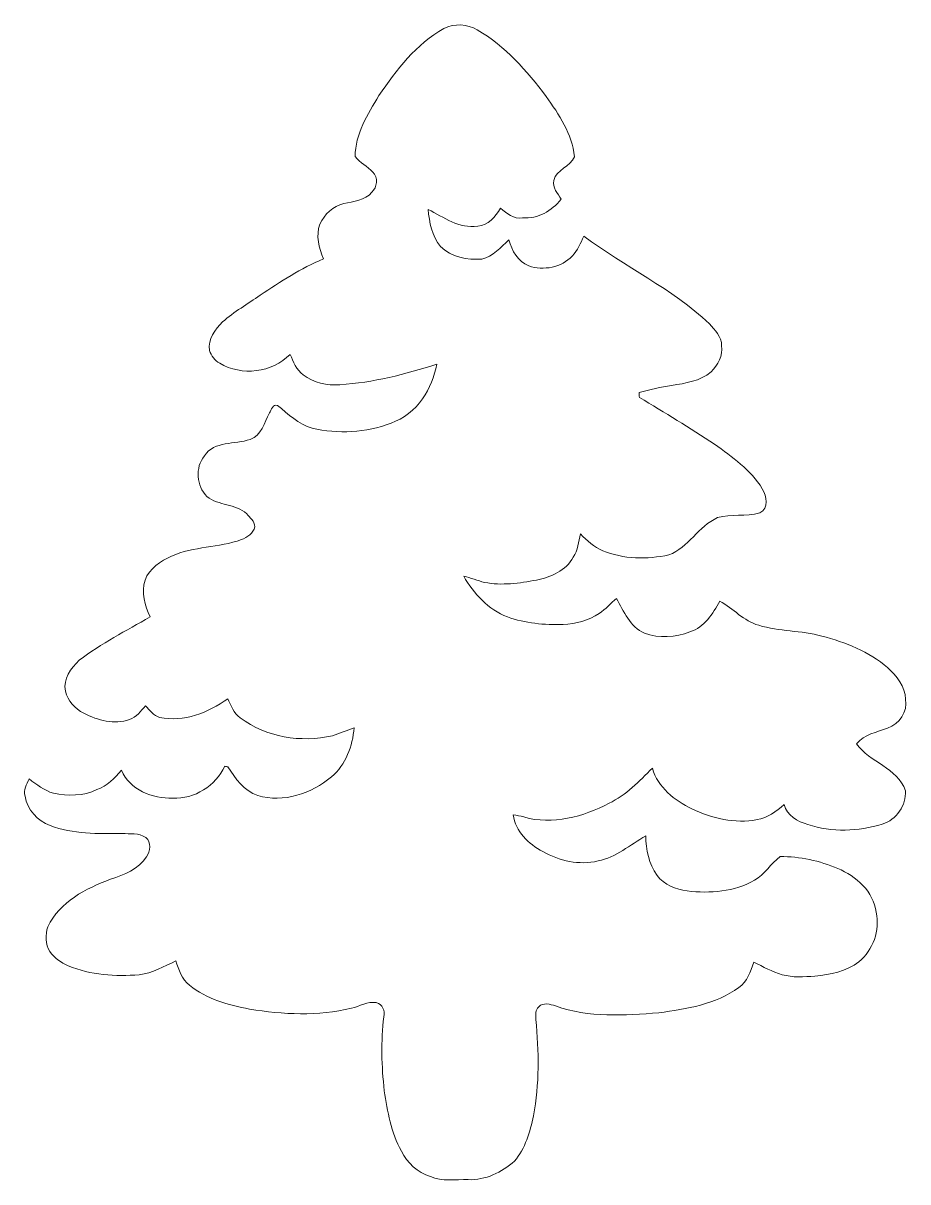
# Model space of a CAD drawing. Header units: centimetres. Extents: x -12.3 to 12.3, y -16.1 to 16.1.
import ezdxf

# ---------------------------------------------------------------- set-up
doc = ezdxf.new("R2010")
doc.units = ezdxf.units.CM
doc.header["$MEASUREMENT"] = 0
doc.layers.add('Layer 1', color=7, linetype='Continuous')

msp = doc.modelspace()

# ---------------------------------------------------------------- linework, layer by layer
at = {"layer": 'Layer 1', "color": 250, "lineweight": 9}
msp.add_open_spline([(-0.59323, 15.97265), (-0.30748, 16.124), (0.05905, 16.10671), (0.33422, 15.93773), (0.33422, 15.93773), (1.1128, 15.48688), (1.71817, 14.79614), (2.25333, 14.08459), (2.25333, 14.08459), (2.60541, 13.5787), (2.98323, 13.03931), (3.04073, 12.40748), (3.04073, 12.40748), (2.92326, 12.1302), (2.53767, 12.05365), (2.46253, 11.74814), (2.46253, 11.74814), (2.42126, 11.54917), (2.57824, 11.38266), (2.66855, 11.22356), (2.66855, 11.22356), (2.4082, 10.89971), (2.02579, 10.66829), (1.59752, 10.70709), (1.59752, 10.70709), (1.34317, 10.64359), (1.16748, 10.84503), (0.97839, 10.97027), (0.97839, 10.97027), (0.83834, 10.73778), (0.64396, 10.49331), (0.34939, 10.47743), (0.34939, 10.47743), (-0.16955, 10.39065), (-0.59782, 10.72579), (-1.03173, 10.94134), (-1.03173, 10.94134), (-0.99646, 10.57832), (-0.93613, 10.19345), (-0.6846, 9.91052), (-0.6846, 9.91052), (-0.39603, 9.6029), (0.06152, 9.52881), (0.46369, 9.55633), (0.46369, 9.55633), (0.77343, 9.62724), (0.98862, 9.88653), (1.21687, 10.09044), (1.21687, 10.09044), (1.29448, 9.79022), (1.46805, 9.49071), (1.7665, 9.36654), (1.7665, 9.36654), (2.1796, 9.23389), (2.68019, 9.31433), (2.98076, 9.64558), (2.98076, 9.64558), (3.13422, 9.79798), (3.20654, 10.0047), (3.30144, 10.19379), (3.30144, 10.19379), (4.4402, 9.34608), (5.75183, 8.73648), (6.79358, 7.75822), (6.79358, 7.75822), (6.94951, 7.58677), (7.13719, 7.39592), (7.13472, 7.14757), (7.13472, 7.14757), (7.17917, 6.86958), (7.02642, 6.61134), (6.8465, 6.41555), (6.8465, 6.41555), (6.53711, 6.15908), (6.12683, 6.1037), (5.74442, 6.03773), (5.74442, 6.03773), (5.43997, 5.99292), (5.13941, 5.92731), (4.84378, 5.84335), (4.84378, 5.84335), (4.84413, 5.79713), (4.84449, 5.75127), (4.84519, 5.70506), (4.84519, 5.70506), (5.55216, 5.28948), (6.24678, 4.85309), (6.93434, 4.40647), (6.93434, 4.40647), (7.42223, 4.04805), (7.94858, 3.69386), (8.26467, 3.16258), (8.26467, 3.16258), (8.38355, 2.95867), (8.4661, 2.61471), (8.19587, 2.49159), (8.19587, 2.49159), (7.81382, 2.37835), (7.40177, 2.47396), (7.01971, 2.35966), (7.01971, 2.35966), (6.48808, 2.12188), (6.21362, 1.52992), (5.66434, 1.32143), (5.66434, 1.32143), (5.05968, 1.19514), (4.40245, 1.20184), (3.82496, 1.43996), (3.82496, 1.43996), (3.58401, 1.54474), (3.3861, 1.72324), (3.20372, 1.9081), (3.20372, 1.9081), (3.1635, 1.68514), (3.12752, 1.45549), (3.00616, 1.25864), (3.00616, 1.25864), (2.80049, 0.88469), (2.3828, 0.70266), (1.98275, 0.62364), (1.98275, 0.62364), (1.51074, 0.53438), (1.0172, 0.46277), (0.54024, 0.55767), (0.54024, 0.55767), (0.34269, 0.60529), (0.1543, 0.68043), (-0.04078, 0.7337), (-0.04078, 0.7337), (0.23192, 0.24264), (0.64149, -0.19551), (1.17489, -0.40154), (1.17489, -0.40154), (1.66913, -0.58322), (2.20394, -0.62873), (2.72711, -0.61073), (2.72711, -0.61073), (3.0806, -0.60121), (3.43091, -0.49573), (3.73147, -0.30946), (3.73147, -0.30946), (3.90645, -0.18528), (4.04897, -0.02371), (4.21337, 0.11246), (4.21337, 0.11246), (4.40739, -0.25055), (4.58484, -0.68058), (4.98701, -0.85591), (4.98701, -0.85591), (5.39235, -1.01537), (5.85096, -0.96351), (6.25313, -0.82134), (6.25313, -0.82134), (6.65035, -0.68799), (6.89412, -0.31334), (7.08462, 0.03802), (7.08462, 0.03802), (7.45469, -0.17117), (7.74961, -0.51443), (8.16765, -0.63508), (8.16765, -0.63508), (8.73774, -0.81217), (9.34734, -0.77901), (9.92237, -0.93529), (9.92237, -0.93529), (10.57889, -1.11097), (11.23047, -1.3685), (11.75293, -1.81547), (11.75293, -1.81547), (12.00729, -2.04054), (12.24365, -2.34181), (12.25176, -2.69459), (12.25176, -2.69459), (12.31526, -3.0382), (12.07819, -3.38815), (11.75434, -3.49646), (11.75434, -3.49646), (11.45448, -3.61393), (11.10488, -3.66896), (10.89145, -3.93355), (10.89145, -3.93355), (11.2534, -4.46554), (12.03233, -4.59254), (12.24647, -5.24094), (12.24647, -5.24094), (12.28563, -5.64699), (11.98965, -6.05163), (11.60477, -6.17192), (11.60477, -6.17192), (10.93872, -6.37936), (10.20283, -6.40088), (9.53643, -6.1818), (9.53643, -6.1818), (9.24962, -6.10384), (8.95152, -5.93239), (8.87215, -5.62653), (8.87215, -5.62653), (8.65801, -5.82091), (8.41424, -5.99589), (8.1225, -6.04633), (8.1225, -6.04633), (7.50125, -6.16593), (6.86802, -6.00329), (6.30287, -5.74753), (6.30287, -5.74753), (5.82627, -5.51117), (5.35742, -5.14746), (5.20679, -4.6137), (5.20679, -4.6137), (4.84166, -4.98095), (4.47689, -5.36336), (4.00276, -5.5916), (4.00276, -5.5916), (3.28627, -5.96696), (2.43043, -6.20367), (1.63103, -5.9719), (1.63103, -5.9719), (1.53437, -5.94438), (1.43595, -5.92392), (1.33611, -5.91193), (1.33611, -5.91193), (1.40208, -6.37406), (1.75944, -6.72755), (2.1602, -6.93145), (2.1602, -6.93145), (2.6174, -7.19992), (3.17338, -7.31951), (3.69514, -7.19604), (3.69514, -7.19604), (4.19925, -7.09691), (4.5866, -6.74448), (5.02158, -6.4993), (5.02158, -6.4993), (5.02687, -6.88418), (5.11401, -7.27753), (5.33661, -7.5975), (5.33661, -7.5975), (5.5324, -7.85961), (5.86119, -7.9912), (6.17799, -8.03), (6.17799, -8.03), (6.81052, -8.1062), (7.48679, -8.05505), (8.05018, -7.73261), (8.05018, -7.73261), (8.33663, -7.56892), (8.50173, -7.26765), (8.7649, -7.07645), (8.7649, -7.07645), (9.31242, -7.06586), (9.86134, -7.19639), (10.36722, -7.40206), (10.36722, -7.40206), (10.87663, -7.6236), (11.36241, -8.04411), (11.43508, -8.62479), (11.43508, -8.62479), (11.55009, -9.1282), (11.34442, -9.67395), (10.95495, -10.00521), (10.95495, -10.00521), (10.60394, -10.27155), (10.15908, -10.35834), (9.73116, -10.40243), (9.73116, -10.40243), (9.42636, -10.42184), (9.11451, -10.44618), (8.81676, -10.36257), (8.81676, -10.36257), (8.54124, -10.2779), (8.2883, -10.13961), (8.02936, -10.01649), (8.02936, -10.01649), (7.94329, -10.27685), (7.84415, -10.55342), (7.61238, -10.72029), (7.61238, -10.72029), (6.96856, -11.1849), (6.1614, -11.32071), (5.39164, -11.41984), (5.39164, -11.41984), (4.43456, -11.49957), (3.43337, -11.56307), (2.51439, -11.23252), (2.51439, -11.23252), (2.36516, -11.18278), (2.16937, -11.12739), (2.04378, -11.25404), (2.04378, -11.25404), (1.94289, -11.34188), (1.95947, -11.48476), (1.96441, -11.60682), (1.96441, -11.60682), (2.04978, -12.49758), (2.06777, -13.40493), (1.89985, -14.28793), (1.89985, -14.28793), (1.80672, -14.73666), (1.67407, -15.19986), (1.36962, -15.5544), (1.36962, -15.5544), (1.0172, -15.86167), (0.56, -16.08815), (0.08163, -16.06699), (0.08163, -16.06699), (-0.26797, -16.05852), (-0.63698, -16.12766), (-0.96823, -15.98197), (-0.96823, -15.98197), (-1.32595, -15.87296), (-1.60994, -15.60026), (-1.7761, -15.27077), (-1.7761, -15.27077), (-2.06149, -14.75712), (-2.16521, -14.16904), (-2.25129, -13.59507), (-2.25129, -13.59507), (-2.33101, -12.91068), (-2.34583, -12.21712), (-2.26822, -11.53203), (-2.26822, -11.53203), (-2.21636, -11.36869), (-2.30985, -11.18207), (-2.47389, -11.13903), (-2.47389, -11.13903), (-2.72048, -11.09846), (-2.93285, -11.25122), (-3.1671, -11.29143), (-3.1671, -11.29143), (-4.09349, -11.51792), (-5.06786, -11.477), (-6.00202, -11.31789), (-6.00202, -11.31789), (-6.58869, -11.19865), (-7.20005, -11.04766), (-7.66925, -10.65396), (-7.66925, -10.65396), (-7.88303, -10.49204), (-7.97017, -10.22322), (-8.05131, -9.9791), (-8.05131, -9.9791), (-8.38221, -10.12868), (-8.70253, -10.32412), (-9.07083, -10.36363), (-9.07083, -10.36363), (-9.733, -10.41796), (-10.42374, -10.36857), (-11.04498, -10.11633), (-11.04498, -10.11633), (-11.24536, -10.02672), (-11.43409, -9.89548), (-11.56215, -9.71521), (-11.56215, -9.71521), (-11.68774, -9.51414), (-11.69091, -9.2485), (-11.61189, -9.03013), (-11.61189, -9.03013), (-11.2831, -8.33586), (-10.55673, -7.95839), (-9.86705, -7.70545), (-9.86705, -7.70545), (-9.49205, -7.58303), (-9.08777, -7.43204), (-8.87116, -7.0768), (-8.87116, -7.0768), (-8.7678, -6.92334), (-8.71982, -6.67216), (-8.88598, -6.54516), (-8.88598, -6.54516), (-9.07824, -6.41252), (-9.32942, -6.44638), (-9.54955, -6.43227), (-9.54955, -6.43227), (-10.21771, -6.43439), (-10.91551, -6.45485), (-11.55051, -6.21249), (-11.55051, -6.21249), (-11.90258, -6.08196), (-12.1841, -5.76764), (-12.24654, -5.39405), (-12.24654, -5.39405), (-12.29946, -5.21978), (-12.20597, -5.06314), (-12.13541, -4.91321), (-12.13541, -4.91321), (-11.92445, -5.06455), (-11.71561, -5.23918), (-11.45949, -5.30726), (-11.45949, -5.30726), (-11.05768, -5.3884), (-10.62411, -5.39369), (-10.24735, -5.2099), (-10.24735, -5.2099), (-9.96795, -5.11006), (-9.75416, -4.89487), (-9.56755, -4.67297), (-9.56755, -4.67297), (-9.33577, -5.21484), (-8.6976, -5.4706), (-8.1395, -5.44767), (-8.1395, -5.44767), (-7.53308, -5.47871), (-6.945, -5.10336), (-6.68923, -4.55832), (-6.68923, -4.55832), (-6.66736, -4.56255), (-6.62361, -4.57137), (-6.6021, -4.5756), (-6.6021, -4.5756), (-6.3989, -4.90157), (-6.15442, -5.24341), (-5.77413, -5.37182), (-5.77413, -5.37182), (-5.05869, -5.59443), (-4.2787, -5.31432), (-3.72025, -4.85571), (-3.72025, -4.85571), (-3.32056, -4.51598), (-3.13888, -3.9974), (-3.08878, -3.4894), (-3.08878, -3.4894), (-3.29339, -3.55819), (-3.4913, -3.64498), (-3.69697, -3.71095), (-3.69697, -3.71095), (-4.56868, -3.90603), (-5.53988, -3.76033), (-6.25884, -3.21106), (-6.25884, -3.21106), (-6.44193, -3.08582), (-6.51743, -2.87204), (-6.60598, -2.67942), (-6.60598, -2.67942), (-7.15066, -3.0696), (-7.82447, -3.33947), (-8.50498, -3.20118), (-8.50498, -3.20118), (-8.66726, -3.14191), (-8.77944, -3.00151), (-8.89797, -2.88262), (-8.89797, -2.88262), (-9.02321, -3.02938), (-9.15162, -3.18919), (-9.34036, -3.25621), (-9.34036, -3.25621), (-9.76404, -3.41214), (-10.22618, -3.28338), (-10.61071, -3.08476), (-10.61071, -3.08476), (-10.8566, -2.96059), (-11.06473, -2.74328), (-11.12047, -2.46705), (-11.12047, -2.46705), (-11.19914, -2.13156), (-10.96455, -1.82958), (-10.74124, -1.60945), (-10.74124, -1.60945), (-10.12246, -1.1459), (-9.4349, -0.78889), (-8.7685, -0.40118), (-8.7685, -0.40118), (-8.9269, -0.09003), (-9.01192, 0.27368), (-8.90926, 0.61764), (-8.90926, 0.61764), (-8.7939, 0.94925), (-8.47323, 1.14927), (-8.1709, 1.28968), (-8.1709, 1.28968), (-7.55565, 1.56626), (-6.85645, 1.51899), (-6.2278, 1.74794), (-6.2278, 1.74794), (-6.06305, 1.81038), (-5.89125, 1.92327), (-5.85421, 2.10777), (-5.85421, 2.10777), (-5.85844, 2.25735), (-5.98932, 2.36565), (-6.08069, 2.46937), (-6.08069, 2.46937), (-6.39149, 2.75512), (-6.86174, 2.68844), (-7.18912, 2.94774), (-7.18912, 2.94774), (-7.47804, 3.24266), (-7.52073, 3.75454), (-7.2572, 4.0798), (-7.2572, 4.0798), (-6.97604, 4.50843), (-6.41089, 4.38495), (-5.98791, 4.53982), (-5.98791, 4.53982), (-5.66194, 4.63789), (-5.59139, 5.00726), (-5.44675, 5.27432), (-5.44675, 5.27432), (-5.39595, 5.35616), (-5.35115, 5.52831), (-5.21956, 5.48351), (-5.21956, 5.48351), (-4.91864, 5.25209), (-4.64453, 4.94728), (-4.26212, 4.85309), (-4.26212, 4.85309), (-3.53857, 4.68059), (-2.76281, 4.72856), (-2.06502, 4.98573), (-2.06502, 4.98573), (-1.71753, 5.12296), (-1.39404, 5.34946), (-1.18872, 5.6659), (-1.18872, 5.6659), (-0.97635, 5.94883), (-0.87263, 6.29349), (-0.78832, 6.63251), (-0.78832, 6.63251), (-1.66391, 6.35205), (-2.5635, 6.11922), (-3.48425, 6.0596), (-3.48425, 6.0596), (-3.84408, 6.02891), (-4.21838, 6.11251), (-4.50589, 6.33794), (-4.50589, 6.33794), (-4.70486, 6.46776), (-4.77929, 6.69989), (-4.87066, 6.90591), (-4.87066, 6.90591), (-5.3702, 6.39192), (-6.2218, 6.29278), (-6.83211, 6.65897), (-6.83211, 6.65897), (-6.96616, 6.73623), (-7.07023, 6.86428), (-7.11256, 7.01351), (-7.11256, 7.01351), (-7.16936, 7.32678), (-6.95381, 7.597), (-6.75379, 7.80832), (-6.75379, 7.80832), (-6.42782, 8.09019), (-6.05423, 8.30926), (-5.70145, 8.5548), (-5.70145, 8.5548), (-5.13842, 8.92627), (-4.57186, 9.30551), (-3.94356, 9.55986), (-3.94356, 9.55986), (-4.06527, 9.86607), (-4.16687, 10.20897), (-4.04128, 10.53106), (-4.04128, 10.53106), (-3.91851, 10.80234), (-3.67827, 11.03835), (-3.38018, 11.10044), (-3.38018, 11.10044), (-3.11065, 11.16606), (-2.79033, 11.18616), (-2.59877, 11.41582), (-2.59877, 11.41582), (-2.44673, 11.55835), (-2.42133, 11.82434), (-2.56632, 11.97991), (-2.56632, 11.97991), (-2.7166, 12.13972), (-2.92791, 12.2318), (-3.06162, 12.40889), (-3.06162, 12.40889), (-3.06726, 13.03754), (-2.70849, 13.58823), (-2.3991, 14.10893), (-2.3991, 14.10893), (-1.91156, 14.8226), (-1.36546, 15.54826), (-0.59323, 15.97265)], degree=3, knots=[0, 0, 0, 0, 0.00689655, 0.00689655, 0.00689655, 0.00689655, 0.0137931, 0.0137931, 0.0137931, 0.0137931, 0.02068966, 0.02068966, 0.02068966, 0.02068966, 0.02758621, 0.02758621, 0.02758621, 0.02758621, 0.03448276, 0.03448276, 0.03448276, 0.03448276, 0.04137931, 0.04137931, 0.04137931, 0.04137931, 0.04827586, 0.04827586, 0.04827586, 0.04827586, 0.05517241, 0.05517241, 0.05517241, 0.05517241, 0.06206897, 0.06206897, 0.06206897, 0.06206897, 0.06896552, 0.06896552, 0.06896552, 0.06896552, 0.07586207, 0.07586207, 0.07586207, 0.07586207, 0.08275862, 0.08275862, 0.08275862, 0.08275862, 0.08965517, 0.08965517, 0.08965517, 0.08965517, 0.09655172, 0.09655172, 0.09655172, 0.09655172, 0.10344828, 0.10344828, 0.10344828, 0.10344828, 0.11034483, 0.11034483, 0.11034483, 0.11034483, 0.11724138, 0.11724138, 0.11724138, 0.11724138, 0.12413793, 0.12413793, 0.12413793, 0.12413793, 0.13103448, 0.13103448, 0.13103448, 0.13103448, 0.13793103, 0.13793103, 0.13793103, 0.13793103, 0.14482759, 0.14482759, 0.14482759, 0.14482759, 0.15172414, 0.15172414, 0.15172414, 0.15172414, 0.15862069, 0.15862069, 0.15862069, 0.15862069, 0.16551724, 0.16551724, 0.16551724, 0.16551724, 0.17241379, 0.17241379, 0.17241379, 0.17241379, 0.17931034, 0.17931034, 0.17931034, 0.17931034, 0.1862069, 0.1862069, 0.1862069, 0.1862069, 0.19310345, 0.19310345, 0.19310345, 0.19310345, 0.2, 0.2, 0.2, 0.2, 0.20689655, 0.20689655, 0.20689655, 0.20689655, 0.2137931, 0.2137931, 0.2137931, 0.2137931, 0.22068966, 0.22068966, 0.22068966, 0.22068966, 0.22758621, 0.22758621, 0.22758621, 0.22758621, 0.23448276, 0.23448276, 0.23448276, 0.23448276, 0.24137931, 0.24137931, 0.24137931, 0.24137931, 0.24827586, 0.24827586, 0.24827586, 0.24827586, 0.25517241, 0.25517241, 0.25517241, 0.25517241, 0.26206897, 0.26206897, 0.26206897, 0.26206897, 0.26896552, 0.26896552, 0.26896552, 0.26896552, 0.27586207, 0.27586207, 0.27586207, 0.27586207, 0.28275862, 0.28275862, 0.28275862, 0.28275862, 0.28965517, 0.28965517, 0.28965517, 0.28965517, 0.29655172, 0.29655172, 0.29655172, 0.29655172, 0.30344828, 0.30344828, 0.30344828, 0.30344828, 0.31034483, 0.31034483, 0.31034483, 0.31034483, 0.31724138, 0.31724138, 0.31724138, 0.31724138, 0.32413793, 0.32413793, 0.32413793, 0.32413793, 0.33103448, 0.33103448, 0.33103448, 0.33103448, 0.33793103, 0.33793103, 0.33793103, 0.33793103, 0.34482759, 0.34482759, 0.34482759, 0.34482759, 0.35172414, 0.35172414, 0.35172414, 0.35172414, 0.35862069, 0.35862069, 0.35862069, 0.35862069, 0.36551724, 0.36551724, 0.36551724, 0.36551724, 0.37241379, 0.37241379, 0.37241379, 0.37241379, 0.37931034, 0.37931034, 0.37931034, 0.37931034, 0.3862069, 0.3862069, 0.3862069, 0.3862069, 0.39310345, 0.39310345, 0.39310345, 0.39310345, 0.4, 0.4, 0.4, 0.4, 0.40689655, 0.40689655, 0.40689655, 0.40689655, 0.4137931, 0.4137931, 0.4137931, 0.4137931, 0.42068966, 0.42068966, 0.42068966, 0.42068966, 0.42758621, 0.42758621, 0.42758621, 0.42758621, 0.43448276, 0.43448276, 0.43448276, 0.43448276, 0.44137931, 0.44137931, 0.44137931, 0.44137931, 0.44827586, 0.44827586, 0.44827586, 0.44827586, 0.45517241, 0.45517241, 0.45517241, 0.45517241, 0.46206897, 0.46206897, 0.46206897, 0.46206897, 0.46896552, 0.46896552, 0.46896552, 0.46896552, 0.47586207, 0.47586207, 0.47586207, 0.47586207, 0.48275862, 0.48275862, 0.48275862, 0.48275862, 0.48965517, 0.48965517, 0.48965517, 0.48965517, 0.49655172, 0.49655172, 0.49655172, 0.49655172, 0.50344828, 0.50344828, 0.50344828, 0.50344828, 0.51034483, 0.51034483, 0.51034483, 0.51034483, 0.51724138, 0.51724138, 0.51724138, 0.51724138, 0.52413793, 0.52413793, 0.52413793, 0.52413793, 0.53103448, 0.53103448, 0.53103448, 0.53103448, 0.53793103, 0.53793103, 0.53793103, 0.53793103, 0.54482759, 0.54482759, 0.54482759, 0.54482759, 0.55172414, 0.55172414, 0.55172414, 0.55172414, 0.55862069, 0.55862069, 0.55862069, 0.55862069, 0.56551724, 0.56551724, 0.56551724, 0.56551724, 0.57241379, 0.57241379, 0.57241379, 0.57241379, 0.57931034, 0.57931034, 0.57931034, 0.57931034, 0.5862069, 0.5862069, 0.5862069, 0.5862069, 0.59310345, 0.59310345, 0.59310345, 0.59310345, 0.6, 0.6, 0.6, 0.6, 0.60689655, 0.60689655, 0.60689655, 0.60689655, 0.6137931, 0.6137931, 0.6137931, 0.6137931, 0.62068966, 0.62068966, 0.62068966, 0.62068966, 0.62758621, 0.62758621, 0.62758621, 0.62758621, 0.63448276, 0.63448276, 0.63448276, 0.63448276, 0.64137931, 0.64137931, 0.64137931, 0.64137931, 0.64827586, 0.64827586, 0.64827586, 0.64827586, 0.65517241, 0.65517241, 0.65517241, 0.65517241, 0.66206897, 0.66206897, 0.66206897, 0.66206897, 0.66896552, 0.66896552, 0.66896552, 0.66896552, 0.67586207, 0.67586207, 0.67586207, 0.67586207, 0.68275862, 0.68275862, 0.68275862, 0.68275862, 0.68965517, 0.68965517, 0.68965517, 0.68965517, 0.69655172, 0.69655172, 0.69655172, 0.69655172, 0.70344828, 0.70344828, 0.70344828, 0.70344828, 0.71034483, 0.71034483, 0.71034483, 0.71034483, 0.71724138, 0.71724138, 0.71724138, 0.71724138, 0.72413793, 0.72413793, 0.72413793, 0.72413793, 0.73103448, 0.73103448, 0.73103448, 0.73103448, 0.73793103, 0.73793103, 0.73793103, 0.73793103, 0.74482759, 0.74482759, 0.74482759, 0.74482759, 0.75172414, 0.75172414, 0.75172414, 0.75172414, 0.75862069, 0.75862069, 0.75862069, 0.75862069, 0.76551724, 0.76551724, 0.76551724, 0.76551724, 0.77241379, 0.77241379, 0.77241379, 0.77241379, 0.77931034, 0.77931034, 0.77931034, 0.77931034, 0.7862069, 0.7862069, 0.7862069, 0.7862069, 0.79310345, 0.79310345, 0.79310345, 0.79310345, 0.8, 0.8, 0.8, 0.8, 0.80689655, 0.80689655, 0.80689655, 0.80689655, 0.8137931, 0.8137931, 0.8137931, 0.8137931, 0.82068966, 0.82068966, 0.82068966, 0.82068966, 0.82758621, 0.82758621, 0.82758621, 0.82758621, 0.83448276, 0.83448276, 0.83448276, 0.83448276, 0.84137931, 0.84137931, 0.84137931, 0.84137931, 0.84827586, 0.84827586, 0.84827586, 0.84827586, 0.85517241, 0.85517241, 0.85517241, 0.85517241, 0.86206897, 0.86206897, 0.86206897, 0.86206897, 0.86896552, 0.86896552, 0.86896552, 0.86896552, 0.87586207, 0.87586207, 0.87586207, 0.87586207, 0.88275862, 0.88275862, 0.88275862, 0.88275862, 0.88965517, 0.88965517, 0.88965517, 0.88965517, 0.89655172, 0.89655172, 0.89655172, 0.89655172, 0.90344828, 0.90344828, 0.90344828, 0.90344828, 0.91034483, 0.91034483, 0.91034483, 0.91034483, 0.91724138, 0.91724138, 0.91724138, 0.91724138, 0.92413793, 0.92413793, 0.92413793, 0.92413793, 0.93103448, 0.93103448, 0.93103448, 0.93103448, 0.93793103, 0.93793103, 0.93793103, 0.93793103, 0.94482759, 0.94482759, 0.94482759, 0.94482759, 0.95172414, 0.95172414, 0.95172414, 0.95172414, 0.95862069, 0.95862069, 0.95862069, 0.95862069, 0.96551724, 0.96551724, 0.96551724, 0.96551724, 0.97241379, 0.97241379, 0.97241379, 0.97241379, 0.97931034, 0.97931034, 0.97931034, 0.97931034, 0.9862069, 0.9862069, 0.9862069, 0.9862069, 1, 1, 1, 1], dxfattribs=at)

doc.saveas('drawing.dxf')
